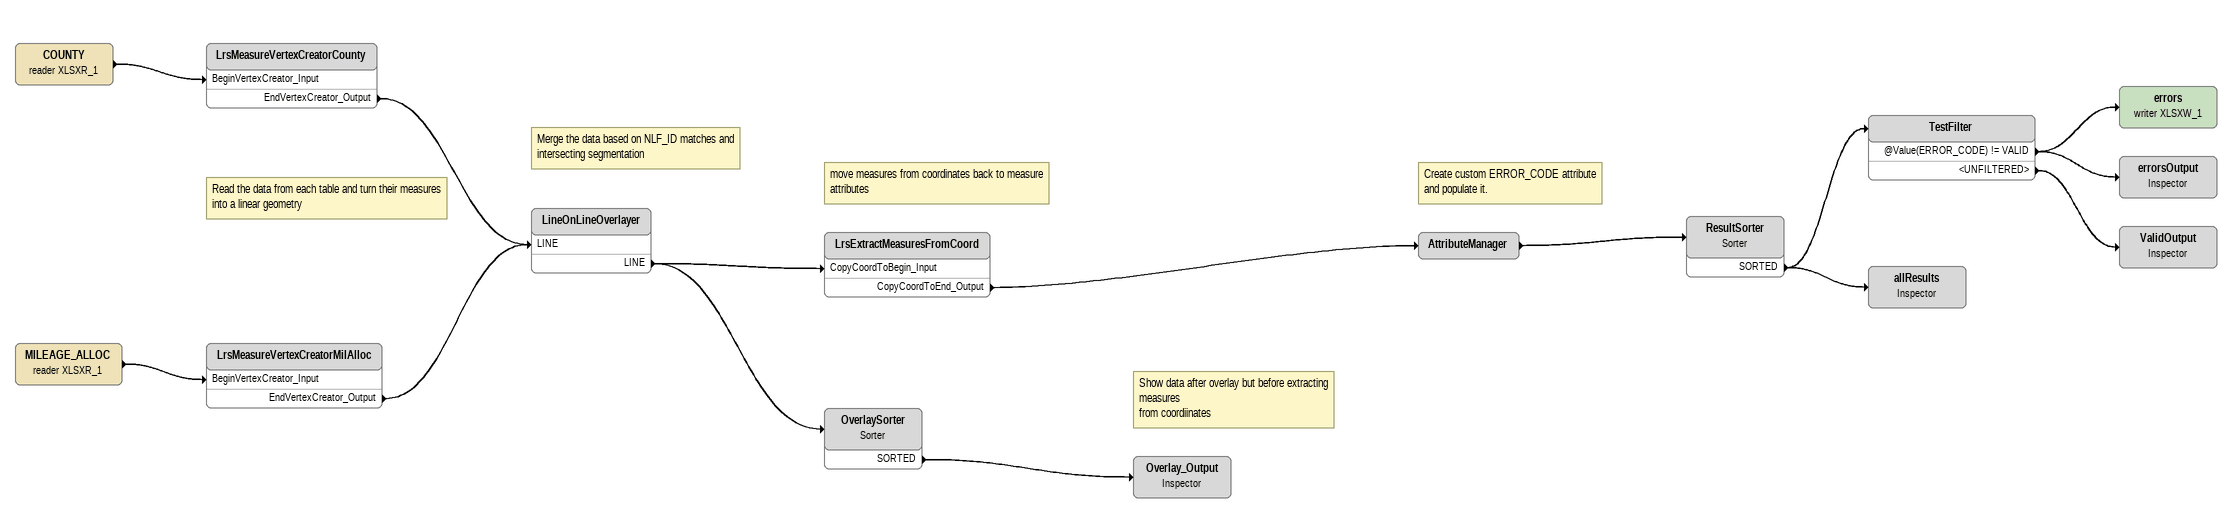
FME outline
COUNTY (reader XLSXR_1)
    -> LrsMeasureVertexCreatorCounty [BeginVertexCreator_Input]
Note: Read the data from each table and turn their measures into a linear geometry
LrsMeasureVertexCreatorCounty
    EndVertexCreator_Output -> LineOnLineOverlayer [LINE]
MILEAGE_ALLOC (reader XLSXR_1)
    -> LrsMeasureVertexCreatorMilAlloc [BeginVertexCreator_Input]
LrsMeasureVertexCreatorMilAlloc
    EndVertexCreator_Output -> LineOnLineOverlayer [LINE]
Note: Merge the data based on NLF_ID matches and / intersecting segmentation
LineOnLineOverlayer
    LINE -> LrsExtractMeasuresFromCoord [CopyCoordToBegin_Input]
    LINE -> OverlaySorter
Note: move measures from coordinates back to measure / attributes
LrsExtractMeasuresFromCoord
    CopyCoordToEnd_Output -> AttributeManager
Note: Create custom ERROR_CODE attribute / and populate it.
AttributeManager
    -> ResultSorter
ResultSorter: Sorter
    SORTED -> allResults
    SORTED -> TestFilter
TestFilter
    @Value(ERROR_CODE) != VALID -> errors (writer XLSXW_1)
    @Value(ERROR_CODE) != VALID -> errorsOutput
    <UNFILTERED> -> ValidOutput
errors (writer XLSXW_1)
errorsOutput: Inspector
ValidOutput: Inspector
allResults: Inspector
OverlaySorter: Sorter
    SORTED -> Overlay_Output
Note: Show data after overlay but before extracting measures / from coordiinates
Overlay_Output: Inspector
